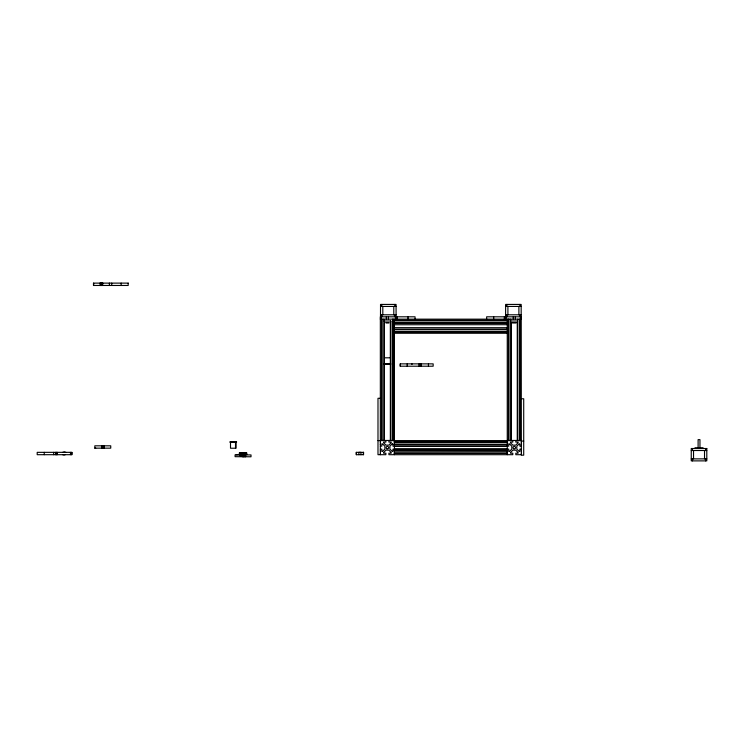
<?xml version="1.0" encoding="UTF-8"?>
<svg xmlns="http://www.w3.org/2000/svg" width="744" height="744" viewBox="0 0 744 744"><rect width="100%" height="100%" fill="white"/><g stroke="black" fill="none" stroke-linecap="round" stroke-linejoin="round"><path stroke-width="1.12" d="M53.652 454.696L53.652 452.343M381.17 319.157L381.17 316.805M400.253 366.215L400.253 363.863L433.157 363.863L433.157 366.215L400.253 366.215L400.291 363.863M407.201 366.215L407.201 363.863M419.058 366.215L419.058 363.863M421.048 363.863L420.918 366.215M421.197 366.215L421.197 363.863M520.53 319.157L520.53 316.805M243.316 455.328C248.57 456.742 241.986 450.827 243.316 456.732M241.177 453.022L239.373 453.003L239.363 454.854L239.987 454.863M240.991 455.058C240.405 456.351 243.242 456.323 242.739 455.068M240.991 455.105L240.991 454.407M240.349 453.012L245.846 453.05M242.73 456.732L242.758 453.031M243.325 454.361L243.344 453.031M241.354 456.444L245.697 456.751M510.607 322.859L510.635 319.157M240.991 454.5L241 453.942L243.325 454.166M240.991 454.342C240.191 452.399 238.852 456.593 240.805 455.663M391.186 321.808L390.73 320.878M242.73 455.616L243.325 455.626M380.417 442.336L380.417 441.787M380.417 444.689L380.342 444.131M380.417 451.152L380.417 450.604M380.417 453.505L380.417 452.957M521.358 444.131L521.358 444.698M521.358 450.594L521.358 451.162M521.358 441.778L521.358 442.345M521.358 452.947L521.358 453.514M94.832 448.167L110.744 448.158L110.744 445.814L94.832 445.814L94.832 448.167L95.744 448.158M100.049 283.12L101.082 283.12L101.138 285.473L100.049 285.464M101.789 283.12L102.821 283.12M101.789 285.464L102.821 285.464M380.528 306.444L396.068 306.444M505.632 306.426L521.172 306.435M380.528 314.796L396.068 314.796M505.632 314.805L521.172 314.786M521.358 316.805L486.641 316.805L486.641 319.157M380.342 319.157L521.358 319.157M394.441 320.339L507.259 320.339M394.441 320.897L507.259 320.897M383.913 321.008L390.721 321.008M510.83 321.008L517.638 321.008M385.913 322.58L388.833 322.58M512.291 322.58L516.141 322.58M394.441 322.691L507.259 322.691M385.922 322.859L389.066 322.859M512.291 322.859L516.113 322.859M394.441 323.249L507.259 323.249M394.441 324.756L507.259 324.7M394.441 327.648L507.259 327.704M394.441 329.155L507.259 329.155M394.441 329.722L507.259 329.722M394.441 331.508L507.259 331.508M394.441 332.066L507.259 332.066M394.441 333.256L507.259 333.256M384.629 357.808L390.172 357.808M384.099 363.723L390.702 363.723M384.099 364.281L390.702 364.281M380.342 398.291L377.989 398.291L377.989 454.696L385.885 454.696L385.885 453.189L383.588 453.189L383.588 452.51L385.95 450.148L388.833 450.148L391.204 452.51L391.204 453.189L388.898 453.189L388.898 454.696L512.802 454.696L512.802 453.189L510.505 453.189L510.505 452.51L512.867 450.148L515.75 450.148L518.112 452.51L518.112 453.189L515.815 453.189L515.815 454.696L521.358 454.696M521.358 398.775L523.711 398.775L523.711 455.179L521.358 455.179L521.228 316.805M380.342 440.457L394.441 440.457M507.259 440.457L521.358 440.457M377.989 440.597L385.885 440.597L385.885 442.094L383.588 442.094L383.588 442.782L385.95 445.144L388.833 445.144L391.204 442.782L391.204 442.094L388.898 442.094L388.898 440.597L512.802 440.597L512.802 442.094L510.505 442.094L510.505 442.782L512.867 445.144L515.75 445.144L518.112 442.782L518.112 442.094L515.815 442.094L515.815 440.597L521.358 440.597M521.358 441.08L523.711 441.08M229.98 441.741L236.592 441.741M229.98 442.299L236.592 442.299M380.342 446.14L381.849 446.14L381.849 443.833L382.518 443.833L384.89 446.214L384.89 449.078L382.518 451.45L381.849 451.45L381.849 449.153L380.342 449.153M521.358 446.14L519.861 446.14L519.861 443.833L519.191 443.833L516.81 446.214L516.81 449.078L519.191 451.45L519.861 451.45L519.861 449.153L521.358 449.153M394.441 446.205L507.259 446.205M694.952 447.776L703.099 447.776M394.441 449.088L507.259 449.088M691.25 450.52L706.8 450.52M63.259 452.343L64.663 452.343M63.854 452.352L65.881 452.352M71.787 452.343L37.2 452.343L37.2 454.696L71.917 454.696L71.88 452.343L71.731 454.696M63.259 454.686L64.663 454.686M691.25 458.881L706.8 458.871M100.728 283.12L102.142 283.12M100.728 285.464L102.142 285.464M62.57 452.343L63.603 452.343M64.31 452.343L65.351 452.343M62.57 454.686L63.603 454.686M64.31 454.686L65.351 454.686M244.655 453.04L246.683 453.059M240.321 454.863L235.104 454.826L235.085 456.677L251.007 456.788L251.026 454.937L244.646 454.891M236.155 454.835L236.62 454.835M237.652 454.844L238.154 454.844M240.247 455.505L239.884 454.221M239.373 453.003L246.766 453.059L246.701 454.909M705.554 448.511L705.554 450.52M705.554 458.871L705.554 460.88M704.521 450.511L704.521 458.881M699.955 448.511L699.955 439.63L698.114 439.63L698.105 448.511M693.529 450.511L693.529 458.881M692.497 448.511L692.497 450.52M692.497 458.871L692.497 460.88M521.172 319.157L521.172 304.426L505.632 304.426L505.604 319.157M520.902 316.805L521.005 319.157M520.791 316.805L520.791 319.157M520.177 319.157L520.177 440.457M519.935 304.426L519.935 306.435M519.935 314.786L519.935 316.805M519.61 319.157L519.61 440.457M518.894 306.426L518.894 314.805M517.824 319.157L517.824 440.457M517.266 322.617L517.266 440.457M515.35 316.805L515.35 319.157M513.267 316.805L513.267 319.157M511.361 322.617L511.361 440.457M510.793 322.617L510.793 440.457M509.008 319.157L509.008 440.457M508.44 319.157L508.44 440.457M507.91 306.426L507.91 314.805M507.259 319.157L507.259 454.696M506.878 304.426L506.878 306.435M506.878 314.786L506.878 316.805M505.808 316.805L505.715 319.157M505.483 316.805L505.483 319.157M505.353 316.805L505.353 319.157M505.204 316.805L505.204 319.157M505.046 316.805L505.046 319.157M504.888 316.805L504.888 319.157M504.72 316.805L504.72 319.157M504.544 316.805L504.544 319.157M504.367 316.805L504.367 319.157M493.691 316.805L493.691 319.157M428.46 363.863L428.46 366.215M415.059 319.157L415.059 316.805L380.342 316.805L380.342 454.696M411.953 363.863L411.953 364.476M408.01 316.805L408.01 319.157M397.333 316.805L397.333 319.157M397.157 316.805L397.157 319.157M396.989 316.805L396.989 319.157M396.812 316.805L396.812 319.157M396.654 316.805L396.654 319.157M396.496 316.805L396.496 319.157M396.357 316.805L396.357 319.157M396.217 316.805L396.217 319.157M396.096 319.157L396.068 304.426L380.528 304.426L380.472 319.157M395.892 316.805L395.892 319.157M394.832 304.426L394.832 306.444M394.832 314.796L394.832 316.805M394.441 319.157L394.441 454.696M393.79 306.426L393.79 314.805M393.26 319.157L393.26 440.457M392.692 319.157L392.692 440.457M390.907 322.617L390.907 440.457M390.349 322.617L390.349 440.457M388.433 316.805L388.433 319.157M386.35 316.805L386.35 319.157M384.443 322.617L384.443 440.457M383.876 319.157L383.876 440.457M382.807 306.426L382.807 314.805M382.091 319.157L382.091 440.457M381.774 304.426L381.774 306.444M381.774 314.796L381.774 316.805M381.523 319.157L381.523 440.457M380.909 316.805L380.798 319.157M380.696 316.805L380.696 319.157M363.37 452.343L363.37 454.696M360.933 454.696L360.933 452.343L358.868 452.352L358.85 454.696M356.413 452.343L356.413 454.696M236.062 442.299L236.062 448.223L230.51 448.223L230.51 442.299M235.504 441.741L235.504 448.223M121.142 283.12L121.142 285.473M111.74 283.12L111.74 285.473M109.396 283.12L109.396 285.473M104.058 445.814L104.058 448.167M103.742 445.814L103.742 448.167M103.416 445.814L103.416 448.167M103.091 445.814L103.091 448.167M102.7 283.12L102.7 285.473M102.495 445.814L102.495 448.167M102.384 283.12L102.384 285.473M102.17 445.814L102.17 448.167M102.058 283.12L102.058 285.473M101.844 445.814L101.844 448.167M101.733 283.12L101.733 285.473M101.528 445.814L101.528 448.167M100.812 283.12L100.812 285.473M100.487 283.12L100.487 285.473M100.17 283.12L100.17 285.473M93.66 283.12L93.66 285.473M70.485 452.343L70.485 454.696M57.428 452.343L57.428 454.696M56.191 452.343L56.191 454.696M44.249 452.343L44.249 454.696M56.005 452.343L56.005 454.696L56.005 452.343M421.402 363.863L421.402 366.215L421.402 363.863M394.171 444.335L507.566 444.41L394.199 444.27M394.171 450.808L507.566 450.883L394.171 450.808M394.153 441.983L507.566 442.057L394.153 441.983M394.153 453.152L507.566 453.226L394.153 453.152M392.274 443.833L389.893 446.214L389.893 449.078L392.274 451.45L392.944 451.45L392.944 449.153L508.766 449.153L508.766 451.45L509.435 451.45L511.807 449.078L511.807 446.214L509.435 443.833L508.766 443.833L508.766 446.14L392.944 446.14L392.944 443.833L392.274 443.833M128.191 283.12L93.474 283.12L93.474 285.473L128.191 285.473L128.191 283.12M706.8 448.511L691.25 448.511L691.25 460.88L706.8 460.88L706.8 448.511M363.565 452.343L356.199 452.343L356.237 454.696L363.565 454.696L363.565 452.343M513.695 448.716A1.228 1.228 0 0 0 515.546 447.646A1.228 1.228 0 0 0 513.695 446.577A1.228 1.228 0 0 0 513.695 448.716M386.778 448.716A1.228 1.228 0 0 0 388.628 447.646A1.228 1.228 0 0 0 386.778 446.577A1.228 1.228 0 0 0 386.778 448.716"/></g></svg>
